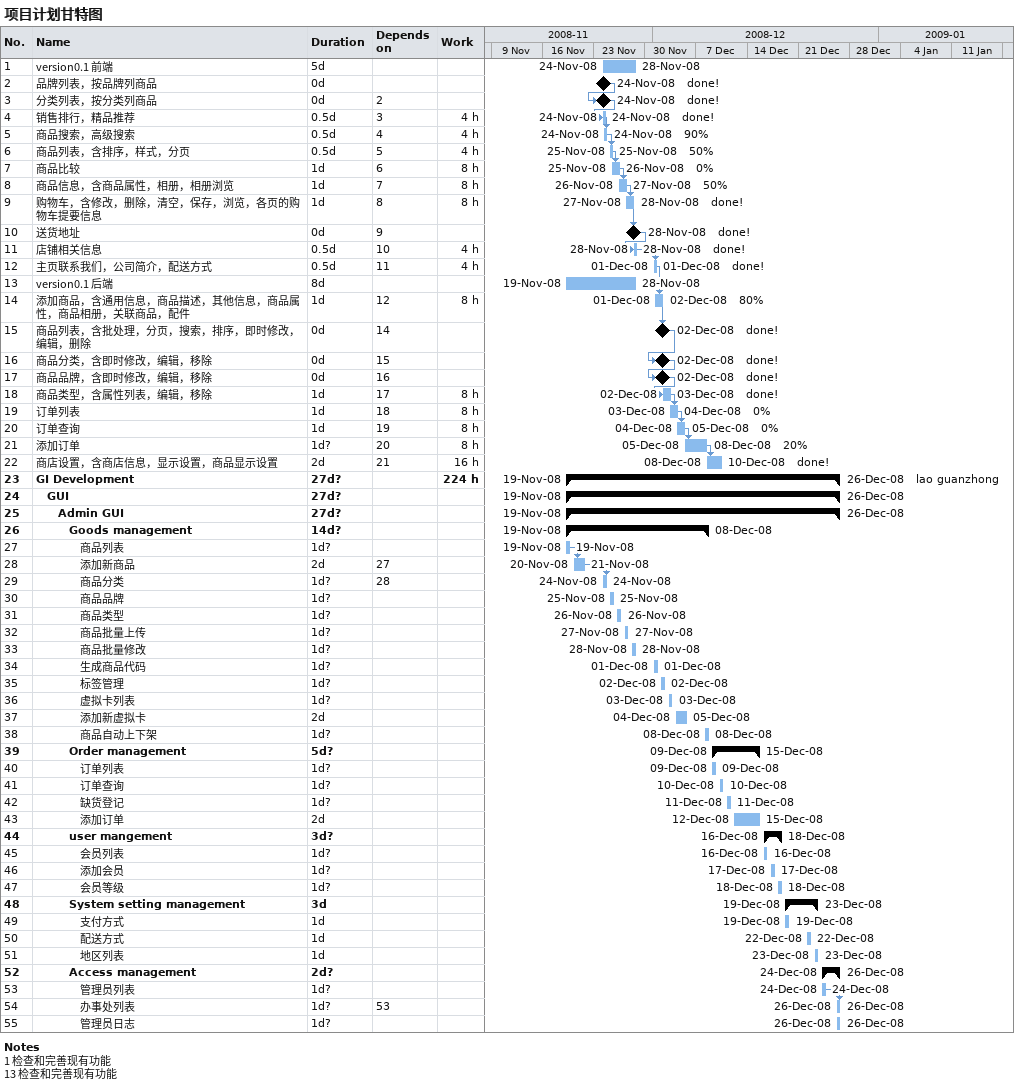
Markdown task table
项目计划甘特图

| ID | Level | Task | Duration | Start | Finish | Predecessors | Resources | Work (h) |
|---|---|---|---|---|---|---|---|---|
| 1 | 1 | version0.1 前端 | 5d | 2008-11-24 | 2008-11-28 |  |  |  |
| 2 | 1 | 品牌列表，按品牌列商品 | 0d | 2008-11-24 | 2008-11-24 |  | done! |  |
| 3 | 1 | 分类列表，按分类列商品 | 0d | 2008-11-24 | 2008-11-24 | 2 | done! |  |
| 4 | 1 | 销售排行，精品推荐 | 0.5d | 2008-11-24 | 2008-11-24 | 3 | done! | 4 |
| 5 | 1 | 商品搜索，高级搜索 | 0.5d | 2008-11-24 | 2008-11-24 | 4 | 90% | 4 |
| 6 | 1 | 商品列表，含排序，样式，分页 | 0.5d | 2008-11-25 | 2008-11-25 | 5 | 50% | 4 |
| 7 | 1 | 商品比较 | 1d | 2008-11-25 | 2008-11-26 | 6 | 0% | 8 |
| 8 | 1 | 商品信息，含商品属性，相册，相册浏览 | 1d | 2008-11-26 | 2008-11-27 | 7 | 50% | 8 |
| 9 | 1 | 购物车，含修改，删除，清空，保存，浏览，各页的购物车提要信息 | 1d | 2008-11-27 | 2008-11-28 | 8 | done! | 8 |
| 10 | 1 | 送货地址 | 0d | 2008-11-28 | 2008-11-28 | 9 | done! |  |
| 11 | 1 | 店铺相关信息 | 0.5d | 2008-11-28 | 2008-11-28 | 10 | done! | 4 |
| 12 | 1 | 主页联系我们，公司简介，配送方式 | 0.5d | 2008-12-01 | 2008-12-01 | 11 | done! | 4 |
| 13 | 1 | version0.1 后端 | 8d | 2008-11-19 | 2008-11-28 |  |  |  |
| 14 | 1 | 添加商品，含通用信息，商品描述，其他信息，商品属性，商品相册，关联商品，配件 | 1d | 2008-12-01 | 2008-12-02 | 12 | 80% | 8 |
| 15 | 1 | 商品列表，含批处理，分页，搜索，排序，即时修改，编辑，删除 | 0d | 2008-12-02 | 2008-12-02 | 14 | done! |  |
| 16 | 1 | 商品分类，含即时修改，编辑，移除 | 0d | 2008-12-02 | 2008-12-02 | 15 | done! |  |
| 17 | 1 | 商品品牌，含即时修改，编辑，移除 | 0d | 2008-12-02 | 2008-12-02 | 16 | done! |  |
| 18 | 1 | 商品类型，含属性列表，编辑，移除 | 1d | 2008-12-02 | 2008-12-03 | 17 | done! | 8 |
| 19 | 1 | 订单列表 | 1d | 2008-12-03 | 2008-12-04 | 18 | 0% | 8 |
| 20 | 1 | 订单查询 | 1d | 2008-12-04 | 2008-12-05 | 19 | 0% | 8 |
| 21 | 1 | 添加订单 | 1d? | 2008-12-05 | 2008-12-08 | 20 | 20% | 8 |
| 22 | 1 | 商店设置，含商店信息，显示设置，商品显示设置 | 2d | 2008-12-08 | 2008-12-10 | 21 | done! | 16 |
| 23 | 1 | **GI Development** | 27d? | 2008-11-19 | 2008-12-26 |  | lao guanzhong | 224 |
| 24 | 2 | **GUI** | 27d? | 2008-11-19 | 2008-12-26 |  |  |  |
| 25 | 3 | **Admin GUI** | 27d? | 2008-11-19 | 2008-12-26 |  |  |  |
| 26 | 4 | **Goods management** | 14d? | 2008-11-19 | 2008-12-08 |  |  |  |
| 27 | 5 | 商品列表 | 1d? | 2008-11-19 | 2008-11-19 |  |  |  |
| 28 | 5 | 添加新商品 | 2d | 2008-11-20 | 2008-11-21 | 27 |  |  |
| 29 | 5 | 商品分类 | 1d? | 2008-11-24 | 2008-11-24 | 28 |  |  |
| 30 | 5 | 商品品牌 | 1d? | 2008-11-25 | 2008-11-25 |  |  |  |
| 31 | 5 | 商品类型 | 1d? | 2008-11-26 | 2008-11-26 |  |  |  |
| 32 | 5 | 商品批量上传 | 1d? | 2008-11-27 | 2008-11-27 |  |  |  |
| 33 | 5 | 商品批量修改 | 1d? | 2008-11-28 | 2008-11-28 |  |  |  |
| 34 | 5 | 生成商品代码 | 1d? | 2008-12-01 | 2008-12-01 |  |  |  |
| 35 | 5 | 标签管理 | 1d? | 2008-12-02 | 2008-12-02 |  |  |  |
| 36 | 5 | 虚拟卡列表 | 1d? | 2008-12-03 | 2008-12-03 |  |  |  |
| 37 | 5 | 添加新虚拟卡 | 2d | 2008-12-04 | 2008-12-05 |  |  |  |
| 38 | 5 | 商品自动上下架 | 1d? | 2008-12-08 | 2008-12-08 |  |  |  |
| 39 | 4 | **Order management** | 5d? | 2008-12-09 | 2008-12-15 |  |  |  |
| 40 | 5 | 订单列表 | 1d? | 2008-12-09 | 2008-12-09 |  |  |  |
| 41 | 5 | 订单查询 | 1d? | 2008-12-10 | 2008-12-10 |  |  |  |
| 42 | 5 | 缺货登记 | 1d? | 2008-12-11 | 2008-12-11 |  |  |  |
| 43 | 5 | 添加订单 | 2d | 2008-12-12 | 2008-12-15 |  |  |  |
| 44 | 4 | **user mangement** | 3d? | 2008-12-16 | 2008-12-18 |  |  |  |
| 45 | 5 | 会员列表 | 1d? | 2008-12-16 | 2008-12-16 |  |  |  |
| 46 | 5 | 添加会员 | 1d? | 2008-12-17 | 2008-12-17 |  |  |  |
| 47 | 5 | 会员等级 | 1d? | 2008-12-18 | 2008-12-18 |  |  |  |
| 48 | 4 | **System setting management** | 3d | 2008-12-19 | 2008-12-23 |  |  |  |
| 49 | 5 | 支付方式 | 1d | 2008-12-19 | 2008-12-19 |  |  |  |
| 50 | 5 | 配送方式 | 1d | 2008-12-22 | 2008-12-22 |  |  |  |
| 51 | 5 | 地区列表 | 1d | 2008-12-23 | 2008-12-23 |  |  |  |
| 52 | 4 | **Access management** | 2d? | 2008-12-24 | 2008-12-26 |  |  |  |
| 53 | 5 | 管理员列表 | 1d? | 2008-12-24 | 2008-12-24 |  |  |  |
| 54 | 5 | 办事处列表 | 1d? | 2008-12-26 | 2008-12-26 | 53 |  |  |
| 55 | 5 | 管理员日志 | 1d? | 2008-12-26 | 2008-12-26 |  |  |  |

Notes
- 1: 检查和完善现有功能
- 13: 检查和完善现有功能
